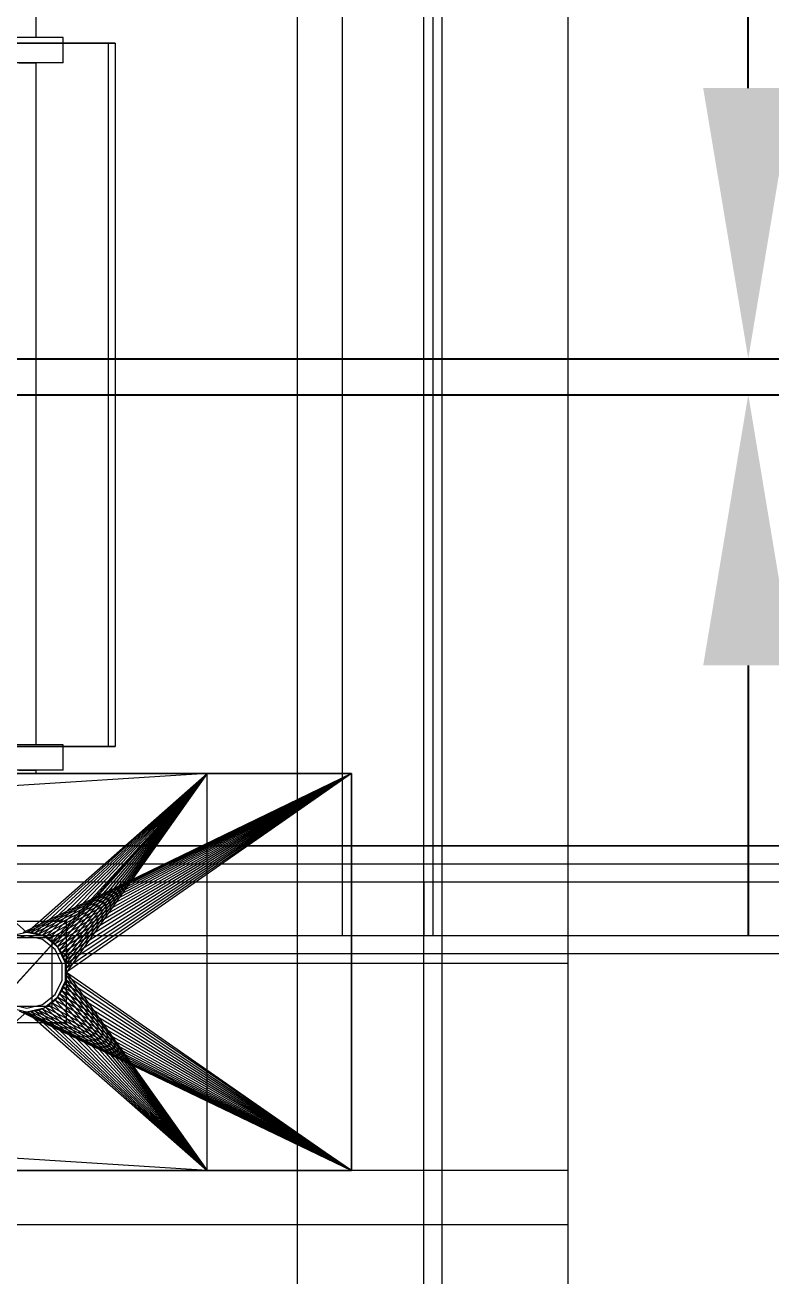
# Model space of a CAD drawing. Header units: millimetres. Extents: x -191664 to 191490, y -197311 to 10263.
# Drawn here: x 26527 to 26941, y -18488 to -17795 of the extents above; entities that cross this region are included whole.
import ezdxf

# ---------------------------------------------------------------- set-up
doc = ezdxf.new("R2010")
doc.units = ezdxf.units.MM
for name, color, linetype, lineweight in [('COTAS_INSTALACION_P', 30, 'Continuous', 0), ('COTAS_USUARIO', 1, 'Continuous', 0), ('superior_briquetadora', 7, 'Continuous', 0), ('superior_C05', 7, 'Continuous', 0)]:
    doc.layers.add(name, color=color, linetype=linetype, lineweight=lineweight)
doc.dimstyles.new('PLANTA_100', dxfattribs={"dimtxt": 250, "dimasz": 150, "dimexe": 150, "dimexo": 80, "dimgap": 100, "dimtad": 1, "dimtih": 1, "dimtoh": 1, "dimdec": 1, "dimdsep": 46, "dimcen": 0.09, "dimclrd": 1, "dimclre": 1, "dimclrt": 1, "dimadec": 0, "dimazin": 0, "dimtfac": 1, "dimtdec": 4, "dimtofl": 0, "dimtmove": 0, "dimatfit": 3, "dimfxl": 1, "dimtolj": 1, "dimtzin": 0, "dimarcsym": 0})

# ---------------------------------------------------------------- blocks, each defined once
blk = doc.blocks.new('*D5')
at = {"layer": 'COTAS_INSTALACION_P', "color": 1, "lineweight": -2, "transparency": 16777216}
for p, q in [((-1000, -18080), (-1000, -25850)), ((60117.12, -18080), (60117.12, -25850)), ((-850, -25700), (59967.12, -25700))]:
    blk.add_line(p, q, dxfattribs=at)
at = {"layer": 'COTAS_INSTALACION_P', "color": 1, "transparency": 16777216}
for points in [[(-850, -25675), (-850, -25725), (-1000, -25700)], [(59967.12, -25675), (59967.12, -25725), (60117.12, -25700)]]:
    blk.add_solid(points, dxfattribs=at)
at = {"layer": 'Defpoints', "color": 0, "transparency": 16777216}
for p in [(-1000, -18000), (60117.12, -18000), (60117.12, -25700)]:
    blk.add_point(p, dxfattribs=at)
blk = doc.blocks.new('*D103')
at = {"layer": 'COTAS_USUARIO', "color": 1, "lineweight": -2, "transparency": 16777216}
for p, q in [((26928.19, -17830), (26928.19, -17680)), ((25808.19, -17980), (27078.19, -17980)), ((25808.19, -18000), (27078.19, -18000)), ((26928.19, -18150), (26928.19, -18300))]:
    blk.add_line(p, q, dxfattribs=at)
at = {"layer": 'COTAS_USUARIO', "color": 1, "transparency": 16777216}
for points in [[(26903.19, -17830), (26953.19, -17830), (26928.19, -17980)], [(26903.19, -18150), (26953.19, -18150), (26928.19, -18000)]]:
    blk.add_solid(points, dxfattribs=at)
at = {"layer": 'Defpoints', "color": 0, "transparency": 16777216}
for p in [(25728.19, -17980), (25728.19, -18000), (26928.19, -18000)]:
    blk.add_point(p, dxfattribs=at)

msp = doc.modelspace()

# ---------------------------------------------------------------- linework, layer by layer
at = {"layer": 'superior_briquetadora', "color": 251, "true_color": 0x53616b}
for p, q in [((26678.19, -19330), (26678.19, -17510)), ((26748.19, -19330), (26748.19, -17510)), ((26758.19, -17510), (26758.19, -19330)), ((26828.19, -17510), (26828.19, -19330)), ((24628.19, -18315), (26828.19, -18315)), ((26678.19, -18430), (26678.19, -18315)), ((26678.19, -18315), (26828.19, -18315)), ((26828.19, -18315), (26828.19, -18430)), ((26828.19, -18430), (24628.19, -18430)), ((26828.19, -18430), (26678.19, -18430)), ((24628.19, -18460), (26828.19, -18460)), ((26828.19, -18460), (26828.19, -19480))]:
    msp.add_line(p, q, dxfattribs=at)
at = {"layer": 'superior_briquetadora', "color": 9, "true_color": 0xb9c3c2}
for p, q in [((26533.19, -17790), (26533.19, -17802)), ((26548.19, -17802), (26468.19, -17802)), ((26530.71, -17802), (26523.77, -17802)), ((26533.19, -17802), (26530.71, -17802)), ((26548.19, -17816), (26548.19, -17802)), ((26483.19, -17805), (26573.19, -17805)), ((26577.19, -17805), (26487.19, -17805)), ((26573.19, -17805), (26573.19, -18195)), ((26573.19, -17805), (26577.19, -17805)), ((26577.19, -17805), (26577.19, -18195)), ((26548.19, -17816), (26468.19, -17816)), ((26523.77, -17816), (26530.71, -17816)), ((26530.71, -17816), (26533.19, -17816)), ((26533.19, -17816), (26533.19, -18194)), ((26548.19, -18194), (26468.19, -18194)), ((26483.19, -18195), (26573.19, -18195)), ((26577.19, -18195), (26487.19, -18195)), ((26530.71, -18194), (26523.77, -18194)), ((26533.19, -18194), (26530.71, -18194)), ((26548.19, -18208), (26548.19, -18194)), ((26573.19, -18195), (26577.19, -18195)), ((24748.19, -18210), (26708.19, -18210)), ((26624.19, -18210), (25121.52, -18210)), ((26228.19, -18210), (26708.19, -18210)), ((26624.19, -18210), (26348.19, -18210)), ((26628.19, -18210), (26428.19, -18210)), ((26428.19, -18210), (26528.19, -18298)), ((26428.19, -18210), (26649.02, -18210)), ((26428.19, -18210), (26708.19, -18210)), ((26428.19, -18430), (26628.19, -18210)), ((26628.19, -18210), (26439.21, -18418)), ((26628.19, -18210), (26439.21, -18222)), ((26548.19, -18208), (26468.19, -18208)), ((26523.77, -18208), (26530.71, -18208)), ((26523.77, -18210), (26530.71, -18210)), ((26708.19, -18210), (26526.03, -18298.11)), ((26528.19, -18298), (26628.19, -18210)), ((26708.19, -18210), (26528.19, -18298)), ((26530.34, -18298.11), (26628.19, -18210)), ((26708.19, -18210), (26530.34, -18298.11)), ((26530.71, -18208), (26533.19, -18208)), ((26530.71, -18210), (26533.19, -18210)), ((26532.48, -18298.42), (26628.19, -18210)), ((26708.19, -18210), (26532.48, -18298.42)), ((26533.19, -18208), (26533.19, -18210)), ((26534.57, -18298.95), (26628.19, -18210)), ((26708.19, -18210), (26534.57, -18298.95)), ((26536.61, -18299.67), (26628.19, -18210)), ((26708.19, -18210), (26536.61, -18299.67)), ((26538.56, -18300.6), (26628.19, -18210)), ((26708.19, -18210), (26538.56, -18300.6)), ((26540.41, -18301.71), (26628.19, -18210)), ((26708.19, -18210), (26540.41, -18301.71)), ((26542.14, -18302.99), (26628.19, -18210)), ((26708.19, -18210), (26542.14, -18302.99)), ((26543.74, -18304.44), (26628.19, -18210)), ((26708.19, -18210), (26543.74, -18304.44)), ((26545.19, -18306.04), (26628.19, -18210)), ((26708.19, -18210), (26545.19, -18306.04)), ((26546.48, -18307.78), (26628.19, -18210)), ((26708.19, -18210), (26546.48, -18307.78)), ((26547.59, -18309.63), (26628.19, -18210)), ((26708.19, -18210), (26547.59, -18309.63)), ((26548.51, -18311.58), (26628.19, -18210)), ((26708.19, -18210), (26548.51, -18311.58)), ((26549.24, -18313.61), (26628.19, -18210)), ((26708.19, -18210), (26549.24, -18313.61)), ((26549.76, -18315.71), (26628.19, -18210)), ((26708.19, -18210), (26549.76, -18315.71)), ((26550.08, -18317.84), (26628.19, -18210)), ((26708.19, -18210), (26550.08, -18317.84)), ((26628.19, -18210), (26550.19, -18320)), ((26708.19, -18210), (26550.19, -18320)), ((26649.02, -18210), (26624.19, -18210)), ((26628.19, -18430), (26628.19, -18210)), ((26628.19, -18210), (26691.28, -18210)), ((26628.19, -18210), (26697.79, -18210)), ((26628.19, -18210), (26698.77, -18210)), ((26708.19, -18210), (26628.19, -18210)), ((26691.28, -18210), (26649.02, -18210)), ((26697.79, -18210), (26691.28, -18210)), ((26698.77, -18210), (26697.79, -18210)), ((26708.19, -18210), (26698.77, -18210)), ((26708.19, -18223.45), (26708.19, -18210)), ((26708.19, -18210), (26708.19, -18430)), ((26708.19, -18430), (26708.19, -18223.45)), ((26550.19, -18292), (26506.19, -18292)), ((26550.19, -18348), (26550.19, -18292)), ((26542.19, -18301), (26514.19, -18301)), ((26528.19, -18298), (26518.64, -18300.18)), ((26528.19, -18300), (26519.51, -18301.98)), ((26528.19, -18298), (26526.03, -18298.11)), ((26537.73, -18300.18), (26528.19, -18298)), ((26530.34, -18298.11), (26528.19, -18298)), ((26536.86, -18301.98), (26528.19, -18300)), ((26532.48, -18298.42), (26530.34, -18298.11)), ((26534.57, -18298.95), (26532.48, -18298.42)), ((26536.61, -18299.67), (26534.57, -18298.95)), ((26538.56, -18300.6), (26536.61, -18299.67)), ((26545.39, -18306.28), (26537.73, -18300.18)), ((26540.41, -18301.71), (26538.56, -18300.6)), ((26542.19, -18339), (26542.19, -18301)), ((26543.82, -18307.53), (26536.86, -18301.98)), ((26542.14, -18302.99), (26540.41, -18301.71)), ((26543.74, -18304.44), (26542.14, -18302.99)), ((26545.19, -18306.04), (26543.74, -18304.44)), ((26547.69, -18315.55), (26543.82, -18307.53)), ((26546.48, -18307.78), (26545.19, -18306.04)), ((26549.63, -18315.1), (26545.39, -18306.28)), ((26547.59, -18309.63), (26546.48, -18307.78)), ((26548.51, -18311.58), (26547.59, -18309.63)), ((26549.24, -18313.61), (26548.51, -18311.58)), ((26549.76, -18315.71), (26549.24, -18313.61)), ((26549.63, -18324.9), (26549.63, -18315.1)), ((26547.69, -18324.45), (26547.69, -18315.55)), ((26550.08, -18317.84), (26549.76, -18315.71)), ((26549.76, -18324.29), (26550.08, -18322.16)), ((26550.19, -18320), (26550.08, -18317.84)), ((26550.19, -18320), (26550.08, -18322.16)), ((26550.08, -18322.16), (26628.19, -18430)), ((26708.19, -18430), (26550.08, -18322.16)), ((26550.19, -18320), (26628.19, -18430)), ((26550.19, -18320), (26708.19, -18430)), ((26543.82, -18332.47), (26547.69, -18324.45)), ((26545.39, -18333.72), (26549.63, -18324.9)), ((26548.51, -18328.42), (26547.59, -18330.37)), ((26548.51, -18328.42), (26549.24, -18326.39)), ((26548.51, -18328.42), (26628.19, -18430)), ((26708.19, -18430), (26548.51, -18328.42)), ((26549.76, -18324.29), (26549.24, -18326.39)), ((26549.24, -18326.39), (26628.19, -18430)), ((26708.19, -18430), (26549.24, -18326.39)), ((26549.76, -18324.29), (26628.19, -18430)), ((26708.19, -18430), (26549.76, -18324.29)), ((26536.86, -18338.02), (26543.82, -18332.47)), ((26537.73, -18339.82), (26545.39, -18333.72)), ((26542.14, -18337.01), (26543.74, -18335.56)), ((26545.19, -18333.96), (26543.74, -18335.56)), ((26543.74, -18335.56), (26628.19, -18430)), ((26708.19, -18430), (26543.74, -18335.56)), ((26545.19, -18333.96), (26546.48, -18332.22)), ((26545.19, -18333.96), (26628.19, -18430)), ((26708.19, -18430), (26545.19, -18333.96)), ((26546.48, -18332.22), (26547.59, -18330.37)), ((26546.48, -18332.22), (26628.19, -18430)), ((26708.19, -18430), (26546.48, -18332.22)), ((26547.59, -18330.37), (26628.19, -18430)), ((26708.19, -18430), (26547.59, -18330.37)), ((26528.19, -18342), (26428.19, -18430)), ((26514.19, -18339), (26542.19, -18339)), ((26518.64, -18339.82), (26528.19, -18342)), ((26519.51, -18338.02), (26528.19, -18340)), ((26523.89, -18341.58), (26708.19, -18430)), ((26526.03, -18341.89), (26528.19, -18342)), ((26526.03, -18341.89), (26708.19, -18430)), ((26528.19, -18340), (26536.86, -18338.02)), ((26528.19, -18342), (26537.73, -18339.82)), ((26528.19, -18342), (26530.34, -18341.89)), ((26528.19, -18342), (26628.19, -18430)), ((26528.19, -18342), (26708.19, -18430)), ((26530.34, -18341.89), (26532.48, -18341.58)), ((26530.34, -18341.89), (26628.19, -18430)), ((26530.34, -18341.89), (26708.19, -18430)), ((26532.48, -18341.58), (26534.57, -18341.05)), ((26532.48, -18341.58), (26628.19, -18430)), ((26532.48, -18341.58), (26708.19, -18430)), ((26534.57, -18341.05), (26536.61, -18340.33)), ((26534.57, -18341.05), (26628.19, -18430)), ((26534.57, -18341.05), (26708.19, -18430)), ((26536.61, -18340.33), (26538.56, -18339.4)), ((26536.61, -18340.33), (26628.19, -18430)), ((26536.61, -18340.33), (26708.19, -18430)), ((26540.41, -18338.29), (26538.56, -18339.4)), ((26538.56, -18339.4), (26628.19, -18430)), ((26538.56, -18339.4), (26708.19, -18430)), ((26542.14, -18337.01), (26540.41, -18338.29)), ((26540.41, -18338.29), (26628.19, -18430)), ((26540.41, -18338.29), (26708.19, -18430)), ((26542.14, -18337.01), (26628.19, -18430)), ((26542.14, -18337.01), (26708.19, -18430)), ((26506.19, -18348), (26550.19, -18348)), ((26628.19, -18430), (26439.21, -18418)), ((26708.19, -18430), (24748.19, -18430)), ((26708.19, -18430), (26228.19, -18430)), ((26334.85, -18430), (26624.19, -18430)), ((26348.19, -18430), (26624.19, -18430)), ((26428.19, -18430), (26628.19, -18430)), ((26428.19, -18430), (26649.02, -18430)), ((26708.19, -18430), (26428.19, -18430)), ((26624.19, -18430), (26649.02, -18430)), ((26628.19, -18430), (26691.28, -18430)), ((26697.79, -18430), (26628.19, -18430)), ((26698.77, -18430), (26628.19, -18430)), ((26708.19, -18430), (26628.19, -18430)), ((26649.02, -18430), (26691.28, -18430)), ((26691.28, -18430), (26697.79, -18430)), ((26697.79, -18430), (26698.77, -18430)), ((26698.77, -18430), (26708.19, -18430))]:
    msp.add_line(p, q, dxfattribs=at)
at = {"layer": 'superior_C05', "color": 251, "true_color": 0x5c6a72}
for p, q in [((26703.19, -18300), (26703.19, -17700)), ((26753.19, -17700), (26753.19, -18300)), ((26708.19, -18300), (26708.19, -18270)), ((26708.19, -18270), (26748.19, -18270)), ((26748.19, -18270), (26748.19, -18300)), ((26753.19, -18300), (26703.19, -18300)), ((26748.19, -18300), (26708.19, -18300))]:
    msp.add_line(p, q, dxfattribs=at)
at = {"layer": 'superior_C05', "color": 250, "true_color": 0x30363a}
for p, q in [((26703.19, -18250), (26703.19, -17750)), ((26753.19, -17750), (26753.19, -18250)), ((26753.19, -18250), (26703.19, -18250))]:
    msp.add_line(p, q, dxfattribs=at)
at = {"layer": 'superior_C05', "color": 117, "true_color": 0x376c5b}
msp.add_line((25128.19, -18250), (27628.19, -18250), dxfattribs=at)
at = {"layer": 'superior_C05', "color": 253, "true_color": 0xabb4b8}
msp.add_line((27538.19, -18250), (25218.19, -18250), dxfattribs=at)
at = {"layer": 'superior_C05', "color": 251, "true_color": 0x596770}
for p, q in [((25203.19, -18260), (27183.19, -18260)), ((25038.19, -18270), (27328.19, -18270)), ((27328.19, -18300), (25038.19, -18300)), ((27183.19, -18310), (25203.19, -18310))]:
    msp.add_line(p, q, dxfattribs=at)

# ---------------------------------------------------------------- dimensions: what is measured, and where the dimension line sits
at = {"layer": 'COTAS_INSTALACION_P'}
dim = msp.add_aligned_dim(p1=(-1000, -18000), p2=(60117.12, -18000), distance=-7700, text='<> P', dimstyle='PLANTA_100', dxfattribs=at)
dim.commit()
dim.dimension.update_dxf_attribs({"geometry": '*D5', "text_midpoint": (29558.56, -25700)})
at = {"layer": 'COTAS_USUARIO'}
dim = msp.add_aligned_dim(p1=(25728.19, -17980), p2=(25728.19, -18000), distance=1200, dimstyle='PLANTA_100', dxfattribs=at)
dim.commit()
dim.dimension.update_dxf_attribs({"geometry": '*D103', "text_midpoint": (26928.19, -17990)})

doc.saveas('drawing.dxf')
